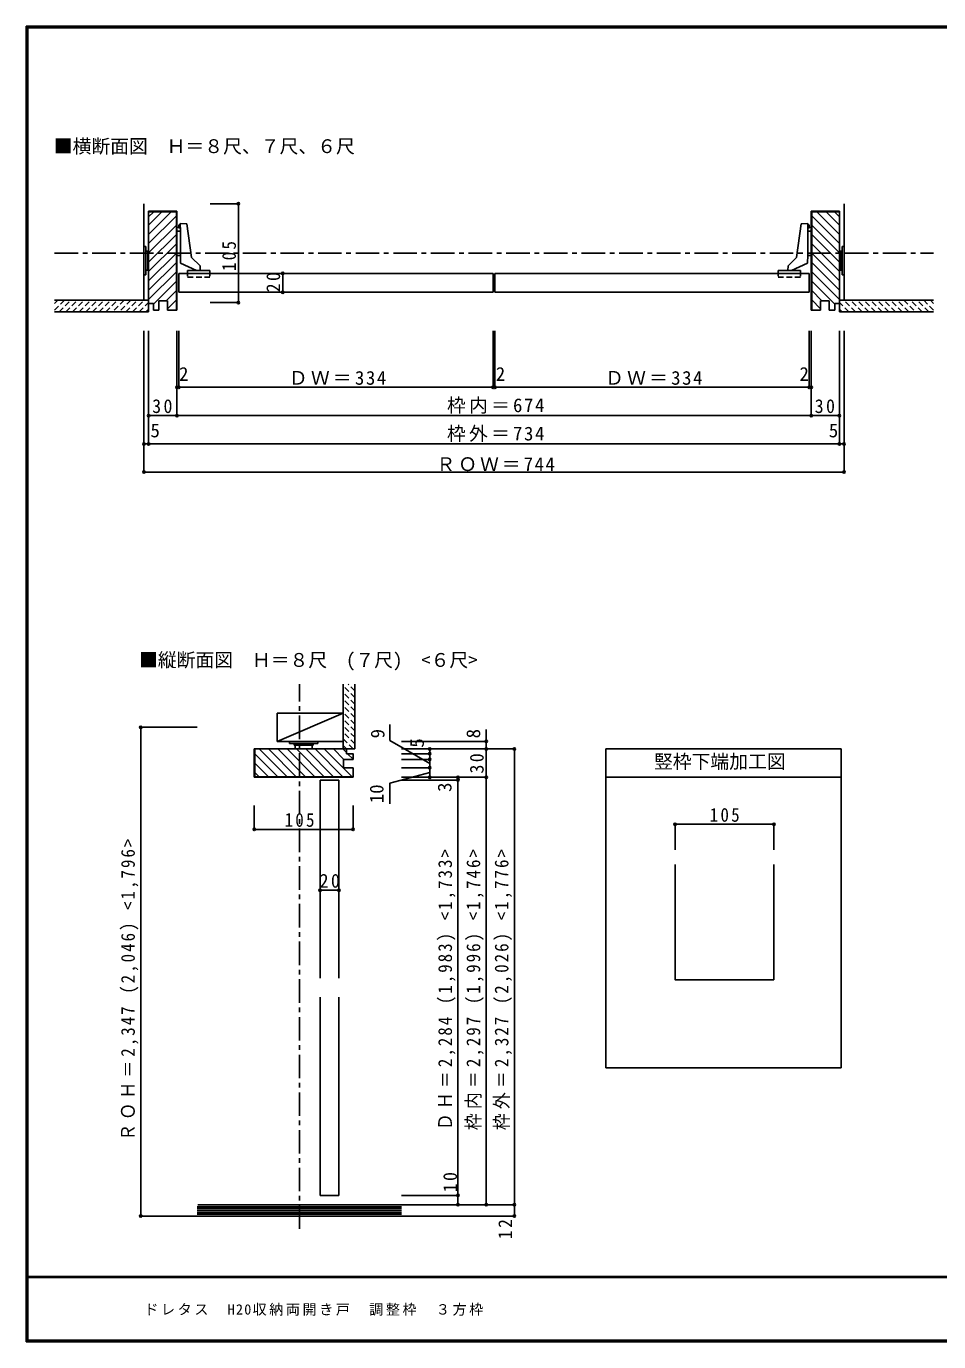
# Model space of a CAD drawing. Units: millimetres, scale not verified. Extents: x -973 to 977, y -718 to 696.
# Drawn here: x -973 to -4, y -701 to 696 of the extents above; entities that cross this region are included whole.
import ezdxf
from ezdxf.enums import TextEntityAlignment as Align

# ---------------------------------------------------------------- set-up
doc = ezdxf.new("R2010")
doc.units = ezdxf.units.MM
doc.header["$LTSCALE"] = 5
doc.header["$PDMODE"] = 32
doc.header["$PDSIZE"] = 2.5
doc.linetypes.add('CHAIN1', pattern=[8, 5, -1, 1, -1])
doc.linetypes.add('DASHED1', pattern=[1.8, 1.2, -0.6])
for name, color, linetype in [('0-1_通り芯', 4, 'CHAIN1'), ('0-3_仕上げ', 2, 'Continuous'), ('0-4_枠', 3, 'Continuous'), ('0-6_扉', 6, 'Continuous'), ('0-7_金物', 7, 'Continuous'), ('0-A_文字', 7, 'Continuous'), ('0-B_寸法', 7, 'Continuous'), ('0-C_ハッチ', 4, 'DASHED1'), ('F-1_枠', 6, 'Continuous'), ('F-A_文字', 7, 'Continuous')]:
    doc.layers.add(name, color=color, linetype=linetype)
doc.styles.add('ＭＳ ゴシック', font='')
doc.styles.get('ＭＳ ゴシック').set_extended_font_data('MS Gothic')

msp = doc.modelspace()

# ---------------------------------------------------------------- linework, layer by layer
at = {"layer": '0-1_通り芯'}
for p, q in [((-943.333, 455), (-9.333, 455)), ((-683.139, -581.082), (-683.139, -2.5))]:
    msp.add_line(p, q, dxfattribs=at)
at = {"layer": '0-3_仕上げ', "color": 3}
for p, q in [((-848.333, 405), (-848.333, 507.5)), ((-104.333, 405), (-104.333, 507.5))]:
    msp.add_line(p, q, dxfattribs=at)
at = {"layer": '0-3_仕上げ'}
for p, q in [((-843.333, 405), (-943.333, 405)), ((-843.333, 392.5), (-943.333, 392.5)), ((-843.333, 405), (-843.333, 392.5)), ((-109.333, 405), (-9.333, 405)), ((-109.333, 405), (-109.333, 392.5)), ((-109.333, 392.5), (-9.333, 392.5)), ((-636.64, -71.5), (-636.64, -2.5)), ((-624.14, -71.5), (-624.14, -2.5)), ((-624.14, -71.5), (-636.64, -71.5)), ((-791.118, -555.5), (-574.639, -555.5)), ((-791.639, -567.5), (-574.639, -567.5))]:
    msp.add_line(p, q, dxfattribs=at)
at = {"layer": '0-3_仕上げ', "color": 7}
for p, q in [((-791.639, -557.5), (-574.639, -557.5)), ((-791.639, -559.5), (-574.639, -559.5)), ((-574.639, -561.5), (-791.639, -561.5)), ((-574.639, -563.5), (-791.639, -563.5)), ((-574.639, -565.5), (-791.639, -565.5))]:
    msp.add_line(p, q, dxfattribs=at)
at = {"layer": '0-3_仕上げ', "color": 4}
for points in [[(-636.64, -63.5), (-636.64, -33.5), (-706.64, -33.5), (-706.64, -63.5)], [(-636.64, -33.5), (-706.64, -63.5), (-636.64, -63.5)]]:
    msp.add_lwpolyline(points, dxfattribs=at)
at = {"layer": '0-4_枠'}
for p, q in [((-843.333, 499.5), (-813.333, 499.5)), ((-843.333, 499.5), (-843.333, 401.5)), ((-843.333, 499), (-813.833, 499)), ((-813.833, 394.5), (-813.833, 499)), ((-813.333, 394.5), (-813.333, 499.5)), ((-139.333, 394.5), (-139.333, 499.5)), ((-109.333, 499.5), (-139.333, 499.5)), ((-138.833, 394.5), (-138.833, 499)), ((-109.333, 499), (-138.833, 499)), ((-109.333, 499.5), (-109.333, 401.5)), ((-843.333, 401.5), (-838.333, 401.5)), ((-838.333, 394.5), (-838.333, 401.5)), ((-832.333, 394.5), (-838.333, 394.5)), ((-832.333, 404.5), (-823.333, 404.5)), ((-832.333, 404.5), (-832.333, 394.5)), ((-823.333, 404.5), (-823.333, 394.5)), ((-813.333, 394.5), (-823.333, 394.5)), ((-139.333, 394.5), (-129.333, 394.5)), ((-120.333, 404.5), (-129.333, 404.5)), ((-129.333, 404.5), (-129.333, 394.5)), ((-120.333, 404.5), (-120.333, 394.5)), ((-120.333, 394.5), (-114.333, 394.5)), ((-114.333, 394.5), (-114.333, 401.5)), ((-109.333, 401.5), (-114.333, 401.5)), ((-731.14, -71.5), (-633.14, -71.5)), ((-731.14, -71.5), (-731.14, -101.5)), ((-730.64, -71.5), (-730.64, -101)), ((-636.14, -82.5), (-636.14, -91.5)), ((-626.14, -82.5), (-636.14, -82.5)), ((-633.14, -71.5), (-633.14, -76.5)), ((-357.639, -71.5), (-107.639, -71.5)), ((-357.639, -410.005), (-357.639, -71.5)), ((-107.639, -410.005), (-107.639, -71.5)), ((-626.14, -91.5), (-636.14, -91.5)), ((-626.14, -91.5), (-626.14, -101.5)), ((-626.14, -101.5), (-731.14, -101.5)), ((-626.14, -101), (-730.64, -101)), ((-357.639, -101.5), (-107.639, -101.5)), ((-178.955, -194.109), (-178.955, -316.474)), ((-107.639, -410.005), (-357.639, -410.005))]:
    msp.add_line(p, q, dxfattribs=at)
at = {"layer": '0-4_枠', "color": 4}
for p, q in [((-544.639, -76.5), (-574.639, -76.5)), ((-544.639, -82.5), (-574.639, -82.5)), ((-544.639, -96.5), (-587.212, -107.907)), ((-544.639, -91.5), (-574.639, -91.5)), ((-587.212, -107.907), (-587.212, -129.776)), ((-514.639, -101.5), (-574.639, -101.5)), ((-514.639, -104.5), (-574.639, -104.5)), ((-572.639, -101.5), (-544.639, -101.5)), ((-544.639, -101.5), (-572.639, -101.5)), ((-514.639, -101.5), (-514.639, -104.5)), ((-283.955, -151.488), (-178.955, -151.488)), ((-283.955, -151.488), (-283.955, -178.621)), ((-178.955, -151.488), (-178.955, -178.621)), ((-454.639, -555.5), (-574.639, -555.5)), ((-454.639, -555.5), (-454.639, -567.5)), ((-454.639, -567.5), (-574.639, -567.5))]:
    msp.add_line(p, q, dxfattribs=at)
msp.add_lwpolyline([(-544.639, -87), (-587.212, -62.42), (-587.212, -45.571)], dxfattribs=at)
at = {"layer": '0-4_枠'}
for points in [[(-626.14, -82.5), (-626.14, -76.5), (-633.14, -76.5)], [(-283.955, -194.109), (-283.955, -316.474), (-178.955, -316.474)]]:
    msp.add_lwpolyline(points, dxfattribs=at)
at = {"layer": '0-4_枠', "color": 7}
for p in [(-544.639, -71.5), (-544.639, -76.5), (-544.639, -82.5), (-544.639, -91.5), (-544.639, -101.5), (-544.639, -101.5), (-514.639, -101.5), (-514.639, -104.5), (-283.955, -151.488), (-178.955, -151.488), (-454.639, -555.5), (-454.639, -567.5)]:
    msp.add_point(p, dxfattribs=at)
at = {"layer": '0-6_扉'}
for p, q in [((-811.333, 433.5), (-477.333, 433.5)), ((-811.333, 433.5), (-811.333, 413.5)), ((-477.333, 433.5), (-477.333, 413.5)), ((-475.333, 433.5), (-141.333, 433.5)), ((-475.333, 433.5), (-475.333, 413.5)), ((-141.333, 433.5), (-141.333, 413.5)), ((-811.333, 413.5), (-477.333, 413.5)), ((-475.333, 413.5), (-141.333, 413.5)), ((-641.139, -104.5), (-661.139, -104.5)), ((-661.139, -315), (-661.139, -104.5)), ((-641.139, -315), (-641.139, -104.5)), ((-661.139, -335), (-661.139, -545.5)), ((-641.139, -335), (-641.139, -545.5)), ((-661.139, -545.5), (-641.139, -545.5))]:
    msp.add_line(p, q, dxfattribs=at)
at = {"layer": '0-7_金物'}
for p, q in [((-813.333, 478.241), (-809.583, 478.241)), ((-811.351, 484.603), (-811.566, 481.809)), ((-810.139, 481.572), (-811.566, 481.809)), ((-811.351, 484.603), (-809.724, 485.823)), ((-802.733, 486.242), (-809.732, 486.291)), ((-809.732, 486.291), (-809.583, 478.241)), ((-809.583, 452.341), (-809.583, 478.241)), ((-802.733, 486.242), (-797.813, 450.251)), ((-149.934, 486.242), (-154.854, 450.251)), ((-149.934, 486.242), (-142.934, 486.291)), ((-142.934, 486.291), (-143.083, 478.241)), ((-139.333, 478.241), (-143.083, 478.241)), ((-143.083, 452.341), (-143.083, 478.241)), ((-141.315, 484.603), (-142.943, 485.823)), ((-142.527, 481.572), (-141.1, 481.809)), ((-141.315, 484.603), (-141.1, 481.809)), ((-848.333, 462), (-848.333, 432)), ((-848.333, 462), (-846.333, 462)), ((-846.333, 462), (-846.333, 432)), ((-104.333, 462), (-106.333, 462)), ((-106.333, 432), (-106.333, 462)), ((-104.333, 432), (-104.333, 462)), ((-846.333, 457), (-844.333, 457)), ((-844.333, 457), (-844.333, 437)), ((-844.333, 456), (-843.333, 456)), ((-813.333, 452.341), (-809.58, 452.341)), ((-809.532, 444.484), (-809.583, 452.791)), ((-797.813, 450.251), (-788.719, 441.562)), ((-154.854, 450.251), (-163.947, 441.562)), ((-143.134, 444.484), (-143.083, 452.791)), ((-139.333, 452.341), (-143.086, 452.341)), ((-108.333, 456), (-109.333, 456)), ((-108.333, 437), (-108.333, 457)), ((-106.333, 457), (-108.333, 457)), ((-846.333, 437), (-844.333, 437)), ((-844.333, 438), (-843.333, 438)), ((-792.354, 436.5), (-809.532, 444.484)), ((-801.941, 436.5), (-778.391, 436.5)), ((-788.719, 441.562), (-788.478, 436.5)), ((-150.726, 436.5), (-174.276, 436.5)), ((-163.947, 441.562), (-164.188, 436.5)), ((-160.313, 436.5), (-143.134, 444.484)), ((-108.333, 438), (-109.333, 438)), ((-106.333, 437), (-108.333, 437)), ((-848.333, 432), (-846.333, 432)), ((-104.333, 432), (-106.333, 432)), ((-663.64, -63.5), (-693.64, -63.5)), ((-693.64, -63.5), (-693.64, -65.5)), ((-663.64, -65.5), (-693.64, -65.5)), ((-688.64, -65.5), (-688.64, -67.5)), ((-668.64, -67.5), (-688.64, -67.5)), ((-687.64, -71.5), (-687.64, -67.5)), ((-669.64, -67.5), (-669.64, -71.5)), ((-668.64, -65.5), (-668.64, -67.5)), ((-663.64, -63.5), (-663.64, -65.5))]:
    msp.add_line(p, q, dxfattribs=at)
at = {"layer": '0-7_金物', "linetype": 'DASHED1'}
for p, q in [((-801.941, 436.5), (-801.941, 429.51)), ((-778.391, 436.5), (-778.391, 429.51)), ((-174.276, 436.5), (-174.276, 429.51)), ((-150.726, 436.5), (-150.726, 429.51)), ((-801.941, 429.51), (-778.391, 429.51)), ((-150.726, 429.51), (-174.276, 429.51))]:
    msp.add_line(p, q, dxfattribs=at)
at = {"layer": '0-7_金物'}
for points in [[(-810.139, 481.572), (-810.139, 482.784), (-809.672, 483.018)], [(-142.527, 481.572), (-142.527, 482.784), (-142.995, 483.018)]]:
    msp.add_lwpolyline(points, dxfattribs=at)
at = {"layer": '0-B_寸法', "color": 4}
for p, q in [((-712.798, 433.5), (-700.904, 433.5)), ((-700.904, 433.5), (-700.904, 413.5)), ((-712.798, 413.5), (-700.904, 413.5)), ((-777.899, 402.5), (-747.899, 402.5)), ((-848.333, 222.5), (-848.333, 372.5)), ((-843.333, 372.5), (-843.333, 252.5)), ((-813.333, 372.5), (-813.333, 282.5)), ((-811.333, 312.5), (-811.333, 372.5)), ((-477.333, 312.5), (-477.333, 372.5)), ((-475.333, 312.5), (-475.333, 372.5)), ((-141.333, 312.5), (-141.333, 372.5)), ((-139.333, 312.5), (-139.333, 372.5)), ((-139.333, 372.5), (-139.333, 282.5)), ((-109.333, 372.5), (-109.333, 252.5)), ((-139.333, 312.5), (-813.333, 312.5)), ((-843.333, 282.5), (-109.333, 282.5)), ((-848.333, 252.5), (-104.333, 252.5)), ((-851.639, -48.5), (-791.639, -48.5)), ((-851.639, -567.5), (-851.639, -48.5)), ((-484.639, -50.884), (-484.639, -555.5)), ((-574.639, -63.5), (-484.639, -63.5)), ((-574.639, -71.5), (-454.639, -71.5)), ((-544.639, -101.5), (-544.639, -71.5)), ((-454.639, -71.5), (-530.639, -71.5)), ((-454.639, -555.5), (-454.639, -71.5)), ((-514.639, -101.5), (-484.639, -101.5)), ((-514.639, -104.5), (-514.639, -555.5)), ((-731.14, -156.831), (-731.14, -131.46)), ((-626.14, -156.831), (-626.14, -131.46)), ((-731.14, -156.831), (-626.14, -156.831)), ((-661.139, -210.585), (-661.139, -221.5)), ((-641.139, -221.5), (-661.139, -221.5)), ((-641.139, -210.585), (-641.139, -221.5)), ((-574.639, -545.5), (-514.639, -545.5)), ((-574.639, -555.5), (-484.639, -555.5)), ((-514.639, -555.5), (-454.639, -555.5)), ((-484.639, -555.5), (-484.639, -555.5)), ((-851.639, -567.5), (-791.639, -567.5))]:
    msp.add_line(p, q, dxfattribs=at)
for points in [[(-777.899, 507.5), (-747.899, 507.5), (-747.899, 402.5)], [(-848.333, 222.5), (-104.333, 222.5), (-104.333, 372.5)]]:
    msp.add_lwpolyline(points, dxfattribs=at)
at = {"layer": '0-B_寸法'}
for p in [(-747.899, 507.5), (-700.904, 433.5), (-700.904, 413.5), (-747.899, 402.5), (-813.333, 312.5), (-811.333, 312.5), (-477.333, 312.5), (-475.333, 312.5), (-141.333, 312.5), (-139.333, 312.5), (-843.333, 282.5), (-813.333, 282.5), (-139.333, 282.5), (-109.333, 282.5), (-848.333, 252.5), (-843.333, 252.5), (-109.333, 252.5), (-104.333, 252.5), (-848.333, 222.5), (-104.333, 222.5), (-851.639, -48.5), (-484.639, -63.5), (-484.639, -71.5), (-454.639, -71.5), (-454.639, -71.5), (-484.639, -101.5), (-731.14, -156.831), (-626.14, -156.831), (-661.139, -221.5), (-641.139, -221.5), (-514.639, -545.5), (-514.639, -555.5), (-484.639, -555.5), (-484.639, -555.5), (-454.639, -555.5), (-851.639, -567.5)]:
    msp.add_point(p, dxfattribs=at)
at = {"layer": '0-C_ハッチ', "linetype": 'Continuous'}
for p, q in [((-843.333, 474.951), (-819.284, 499)), ((-843.333, 484.85), (-829.183, 499)), ((-843.333, 493.588), (-837.921, 499)), ((-843.333, 465.051), (-813.833, 494.551)), ((-109.333, 465.051), (-138.833, 494.551)), ((-109.333, 474.951), (-133.382, 499)), ((-109.333, 484.85), (-123.483, 499)), ((-109.333, 493.588), (-114.745, 499)), ((-843.333, 455.152), (-813.833, 484.652)), ((-109.333, 455.152), (-138.833, 484.652)), ((-843.333, 445.252), (-813.833, 474.752)), ((-843.333, 435.353), (-813.833, 464.853)), ((-109.333, 445.252), (-138.833, 474.752)), ((-109.333, 435.353), (-138.833, 464.853)), ((-843.333, 425.453), (-813.833, 454.953)), ((-109.333, 425.453), (-138.833, 454.953)), ((-843.333, 415.554), (-813.833, 445.054)), ((-843.333, 405.654), (-813.833, 435.154)), ((-109.333, 415.554), (-138.833, 445.054)), ((-109.333, 405.654), (-138.833, 435.154)), ((-813.833, 425.255), (-838.333, 400.755)), ((-138.833, 425.255), (-114.333, 400.755)), ((-824.688, 404.5), (-813.833, 415.355)), ((-813.833, 405.456), (-823.333, 395.956)), ((-127.978, 404.5), (-138.833, 415.355)), ((-138.833, 405.456), (-129.333, 395.956)), ((-705.868, -101.5), (-730.64, -76.728)), ((-695.969, -101.5), (-725.969, -71.5)), ((-686.069, -101.5), (-716.069, -71.5)), ((-676.17, -101.5), (-706.17, -71.5)), ((-666.27, -101.5), (-696.27, -71.5)), ((-656.371, -101.5), (-686.371, -71.5)), ((-646.471, -101.5), (-676.471, -71.5)), ((-636.572, -101.5), (-666.572, -71.5)), ((-626.672, -101.5), (-656.672, -71.5)), ((-635.773, -82.5), (-646.773, -71.5)), ((-636.873, -71.5), (-633.14, -75.233)), ((-631.873, -76.5), (-626.14, -82.233)), ((-715.768, -101.5), (-730.64, -86.628)), ((-725.667, -101.5), (-730.64, -96.527)), ((-626.14, -92.133), (-626.773, -91.5))]:
    msp.add_line(p, q, dxfattribs=at)
at = {"layer": '0-C_ハッチ'}
for p, q in [((-943.333, 394.576), (-932.91, 405)), ((-943.333, 401.647), (-939.981, 405)), ((-938.339, 392.5), (-925.839, 405)), ((-931.268, 392.5), (-918.768, 405)), ((-924.197, 392.5), (-911.696, 405)), ((-917.125, 392.5), (-904.625, 405)), ((-910.054, 392.5), (-897.554, 405)), ((-902.983, 392.5), (-890.483, 405)), ((-895.912, 392.5), (-883.412, 405)), ((-888.841, 392.5), (-876.341, 405)), ((-869.27, 405), (-881.77, 392.5)), ((-862.199, 405), (-874.699, 392.5)), ((-867.628, 392.5), (-855.128, 405)), ((-860.557, 392.5), (-848.057, 405)), ((-853.486, 392.5), (-843.333, 402.653)), ((-846.415, 392.5), (-843.333, 395.581)), ((-99.18, 392.5), (-109.333, 402.653)), ((-106.252, 392.5), (-109.333, 395.581)), ((-92.109, 392.5), (-104.609, 405)), ((-85.038, 392.5), (-97.538, 405)), ((-77.967, 392.5), (-90.467, 405)), ((-70.896, 392.5), (-83.396, 405)), ((-63.825, 392.5), (-76.325, 405)), ((-56.754, 392.5), (-69.254, 405)), ((-49.683, 392.5), (-62.183, 405)), ((-42.612, 392.5), (-55.112, 405)), ((-35.541, 392.5), (-48.041, 405)), ((-40.97, 405), (-28.47, 392.5)), ((-21.399, 392.5), (-33.899, 405)), ((-14.328, 392.5), (-26.828, 405)), ((-9.333, 394.576), (-19.757, 405)), ((-9.333, 401.647), (-12.686, 405)), ((-624.14, -16.698), (-636.64, -4.198)), ((-624.14, -23.769), (-636.64, -11.269)), ((-624.14, -9.627), (-631.268, -2.5)), ((-624.14, -30.84), (-636.64, -18.34)), ((-624.14, -37.911), (-636.64, -25.412)), ((-624.14, -44.982), (-636.64, -32.483)), ((-624.14, -52.054), (-636.64, -39.554)), ((-624.14, -59.125), (-636.64, -46.625)), ((-624.14, -66.196), (-636.64, -53.696)), ((-625.907, -71.5), (-636.64, -60.767)), ((-632.978, -71.5), (-636.64, -67.838))]:
    msp.add_line(p, q, dxfattribs=at)
at = {"layer": 'F-1_枠'}
for p, q in [((-973.347, 695.833), (-973.347, -700.833)), ((-973.347, 695.833), (976.653, 695.833)), ((-973.347, 695), (976.653, 695)), ((-973.347, 694.167), (976.653, 694.167)), ((-972.514, 695.833), (-972.514, -700.833)), ((-971.68, 695.833), (-971.68, -700.833)), ((976.653, -631.667), (-973.347, -631.667)), ((976.653, -632.5), (-973.347, -632.5)), ((976.653, -699.167), (-973.347, -699.167)), ((976.653, -700), (-973.347, -700)), ((976.653, -700.833), (-973.347, -700.833))]:
    msp.add_line(p, q, dxfattribs=at)

# ---------------------------------------------------------------- texts
at = {"layer": '0-4_枠', "color": 7, "style": 'ＭＳ ゴシック'}
for s, p in [('9', (-588.344, -60.238)), ('5', (-546.529, -70.131)), ('10', (-589.379, -129.086)), ('3', (-517.139, -117.089))]:
    msp.add_text(s, height=14.66, rotation=90, dxfattribs=at).set_placement(p, align=Align.BOTTOM_LEFT)
msp.add_text('竪枠下端加工図', height=14.66, dxfattribs=at).set_placement((-306.389, -96.5), align=Align.BOTTOM_LEFT)
at = {"layer": '0-4_枠', "color": 7, "insert": (-247.144, -148.988), "char_height": 14.66, "attachment_point": 7, "style": 'ＭＳ ゴシック'}
msp.add_mtext('\\T1.27;\\W0.9;105', dxfattribs=at)
at = {"layer": '0-4_枠', "color": 7, "insert": (-457.139, -592.115), "char_height": 14.66, "attachment_point": 7, "rotation": 90, "style": 'ＭＳ ゴシック'}
msp.add_mtext('\\T1.27;\\W0.95;12', dxfattribs=at)
at = {"layer": '0-A_文字', "style": 'ＭＳ ゴシック'}
for s, p in [('■横断面図\u3000Ｈ＝８尺、７尺、６尺', (-944.174, 556.823)), ('■縦断面図\u3000Ｈ＝８尺\u3000(７尺)\u3000<６尺>', (-853.604, 11.321))]:
    msp.add_text(s, height=14.66, dxfattribs=at).set_placement(p, align=Align.BOTTOM_LEFT)
at = {"layer": '0-B_寸法', "style": 'ＭＳ ゴシック'}
for s, p in [('2', (-811.046, 315)), ('2', (-474.472, 315)), ('2', (-151.774, 315)), ('5', (-841.384, 255)), ('5', (-120.6, 255))]:
    msp.add_text(s, height=14.66, dxfattribs=at).set_placement(p, align=Align.BOTTOM_LEFT)
msp.add_text('8', height=14.66, rotation=90, dxfattribs=at).set_placement((-486.672, -60.244), align=Align.BOTTOM_LEFT)
at = {"layer": '0-B_寸法', "char_height": 14.66, "attachment_point": 7, "rotation": 90, "style": 'ＭＳ ゴシック'}
for s, insert in [('\\T1.27;\\W0.9;105', (-750.399, 436)), ('\\T1.27;\\W0.95;20', (-703.404, 413.375)), ('\\T1.27;\\W0.95;30', (-487.139, -97.587)), ('\\T1.24;\\W0.9;ＲＯＨ＝2,347\\~(2,046)\\~<1,796>', (-854.139, -487.5)), ('\\T1.24;\\W0.9;ＤＨ＝2,284\\~(1,983)\\~<1,733>', (-517.139, -476.25)), ('\\T1.24;\\W0.9;枠内＝2,297\\~(1,996)\\~<1,746>', (-487.139, -476.25)), ('\\T1.24;\\W0.9;枠外＝2,327\\~(2,026)\\~<1,776>', (-457.139, -476.25)), ('\\T1.27;\\W0.95;10', (-515.457, -542.225))]:
    msp.add_mtext(s, dxfattribs=dict(at, insert=insert))
at = {"layer": '0-B_寸法', "char_height": 14.66, "attachment_point": 7, "style": 'ＭＳ ゴシック'}
for s, insert in [('\\T1.17;ＤＷ＝334', (-694.333, 315)), ('\\T1.17;ＤＷ＝334', (-358.333, 315)), ('\\T1.27;\\W0.95;30', (-839.583, 285)), ('\\T1.17;枠内＝674', (-526.333, 284.5)), ('\\T1.27;\\W0.95;30', (-135.583, 285)), ('\\T1.17;枠外＝734', (-526.333, 254.5)), ('\\T1.16;ＲＯＷ＝744', (-537.583, 223.37)), ('\\T1.27;\\W0.9;105', (-698.89, -154.331)), ('\\T1.27;\\W0.95;20', (-661.639, -219))]:
    msp.add_mtext(s, dxfattribs=dict(at, insert=insert))
at = {"layer": 'F-A_文字', "insert": (-847.938, -673.333), "char_height": 11, "attachment_point": 7, "style": 'ＭＳ ゴシック'}
msp.add_mtext('\\T1.18;ドレタス\u3000H20収納両開き戸\u3000調整枠\u3000３方枠', dxfattribs=at)

doc.saveas('drawing.dxf')
